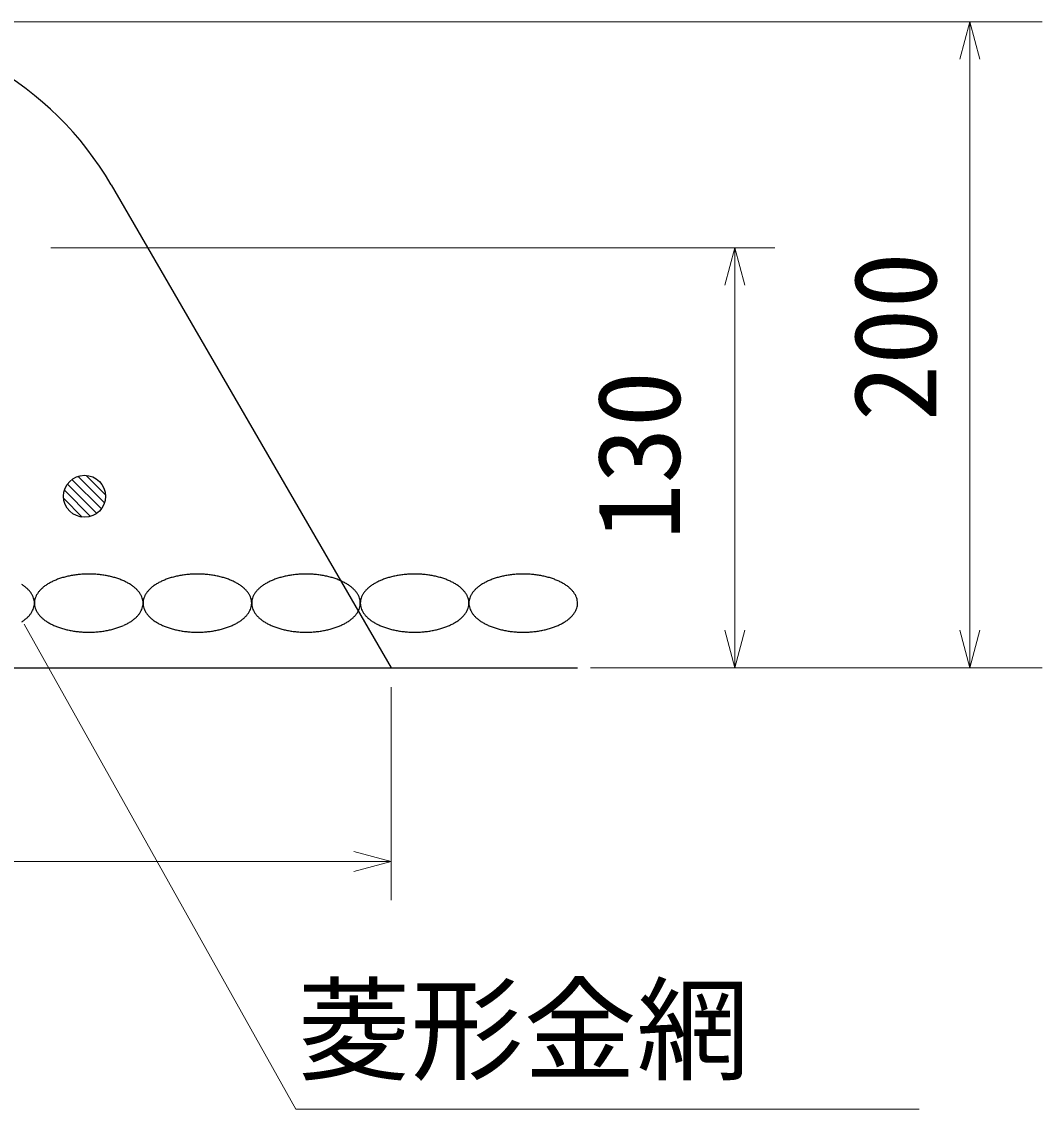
# Model space of a CAD drawing. Units: millimetres, scale not verified, with parts at other scales. Extents: x 500 to 20500, y 500 to 14350.
# Drawn here: x 7142 to 8722, y 3426 to 5109 of the extents above; entities that cross this region are included whole.
import ezdxf
from ezdxf.enums import TextEntityAlignment as Align

# ---------------------------------------------------------------- set-up
doc = ezdxf.new("R2010")
doc.units = ezdxf.units.MM
doc.header["$LTSCALE"] = 50
for name, color, linetype, lineweight in [('C-STR', 6, 'Continuous', 25), ('C-STR-DIM', 1, 'Continuous', 13), ('C-STR-HTXT', 1, 'Continuous', 13)]:
    doc.layers.add(name, color=color, linetype=linetype, lineweight=lineweight)
doc.styles.add('ＭＳ ゴシック', font='')
doc.styles.get('ＭＳ ゴシック').set_extended_font_data('MS Gothic')

msp = doc.modelspace()

# ---------------------------------------------------------------- linework, layer by layer
at = {"layer": 'C-STR', "color": 7}
for p, q in [((7280.57, 4856.79), (7714.28, 4109)), ((7219.86, 4400.44), (7265.34, 4354.96)), ((7270.17, 4364.28), (7229.17, 4405.27)), ((7271.68, 4376.91), (7241.8, 4406.79)), ((7208.18, 4383.84), (7248.73, 4343.29)), ((7258.2, 4347.96), (7212.85, 4393.31)), ((7235.81, 4342.07), (7206.96, 4370.91)), ((5647.92, 4109), (8002.72, 4109))]:
    msp.add_line(p, q, dxfattribs=at)
msp.add_circle((7239.28, 4374.38), 32.5, dxfattribs=at)
msp.add_arc((6840.57, 4598.92), 510, 30.37379, 149.62621, dxfattribs=at)
at = {"layer": 'C-STR', "color": 1}
for centre, radius, start, end in [((7227.77, 4163.18), 88, 114.15757, 118.0806), ((7232.68, 4152.08), 100.13, 110.52158, 114.12249), ((7236.84, 4140.81), 112.15, 107.15318, 110.49344), ((7240.17, 4129.87), 123.59, 103.99869, 107.13099), ((7242.64, 4119.79), 133.97, 101.01196, 103.98166), ((7244.31, 4111.07), 142.84, 98.15282, 100.99949), ((7245.27, 4104.16), 149.82, 95.38561, 98.14445), ((7245.71, 4099.42), 154.58, 92.67795, 95.38106), ((7245.82, 4097.09), 156.91, 89.99955, 92.67705), ((7245.82, 4097.31), 156.69, 87.32113, 90.00228), ((7245.97, 4100.05), 153.95, 84.61342, 87.32758), ((7246.48, 4105.17), 148.8, 81.84613, 84.62382), ((7247.55, 4112.41), 141.48, 78.98686, 81.86084), ((7249.35, 4121.39), 132.33, 75.99997, 79.00641), ((7251.96, 4131.65), 121.74, 72.84527, 76.02505), ((7255.43, 4142.68), 110.18, 69.47661, 72.87677), ((7259.72, 4153.96), 98.11, 65.84032, 69.51561), ((7264.74, 4164.97), 86, 61.87376, 65.88808), ((7395.97, 4163.18), 88, 114.15757, 118.0806), ((7400.88, 4152.08), 100.13, 110.52158, 114.12249), ((7405.04, 4140.81), 112.15, 107.15318, 110.49344), ((7408.37, 4129.87), 123.59, 103.99869, 107.13099), ((7410.84, 4119.79), 133.97, 101.01196, 103.98166), ((7412.51, 4111.07), 142.84, 98.15282, 100.99949), ((7413.47, 4104.16), 149.82, 95.38561, 98.14445), ((7413.91, 4099.42), 154.58, 92.67795, 95.38106), ((7414.01, 4097.09), 156.91, 89.99955, 92.67705), ((7414.02, 4097.31), 156.69, 87.32113, 90.00228), ((7414.17, 4100.05), 153.95, 84.61342, 87.32758), ((7414.68, 4105.17), 148.8, 81.84613, 84.62382), ((7415.75, 4112.41), 141.48, 78.98686, 81.86084), ((7417.55, 4121.39), 132.33, 75.99997, 79.00641), ((7420.16, 4131.65), 121.74, 72.84527, 76.02505), ((7423.63, 4142.68), 110.18, 69.47661, 72.87677), ((7427.92, 4153.96), 98.11, 65.84032, 69.51561), ((7432.94, 4164.97), 86, 61.87376, 65.88808), ((7564.17, 4163.18), 88, 114.15757, 118.0806), ((7569.08, 4152.08), 100.13, 110.52158, 114.12249), ((7573.24, 4140.81), 112.15, 107.15318, 110.49344), ((7576.57, 4129.87), 123.59, 103.99869, 107.13099), ((7579.04, 4119.79), 133.97, 101.01196, 103.98166), ((7580.71, 4111.07), 142.84, 98.15282, 100.99949), ((7581.67, 4104.16), 149.82, 95.38561, 98.14445), ((7582.11, 4099.42), 154.58, 92.67795, 95.38106), ((7582.21, 4097.09), 156.91, 89.99955, 92.67705), ((7582.22, 4097.31), 156.69, 87.32113, 90.00228), ((7582.37, 4100.05), 153.95, 84.61342, 87.32758), ((7582.88, 4105.17), 148.8, 81.84613, 84.62382), ((7583.95, 4112.41), 141.48, 78.98686, 81.86084), ((7585.74, 4121.39), 132.33, 75.99997, 79.00641), ((7588.36, 4131.65), 121.74, 72.84527, 76.02505), ((7591.83, 4142.68), 110.18, 69.47661, 72.87677), ((7596.12, 4153.96), 98.11, 65.84032, 69.51561), ((7601.14, 4164.97), 86, 61.87376, 65.88808), ((7732.37, 4163.18), 88, 114.15757, 118.0806), ((7737.28, 4152.08), 100.13, 110.52158, 114.12249), ((7741.44, 4140.81), 112.15, 107.15318, 110.49344), ((7744.77, 4129.87), 123.59, 103.99869, 107.13099), ((7747.24, 4119.79), 133.97, 101.01196, 103.98166), ((7748.91, 4111.07), 142.84, 98.15282, 100.99949), ((7749.87, 4104.16), 149.82, 95.38561, 98.14445), ((7750.31, 4099.42), 154.58, 92.67795, 95.38106), ((7750.41, 4097.09), 156.91, 89.99955, 92.67705), ((7750.42, 4097.31), 156.69, 87.32113, 90.00228), ((7750.57, 4100.05), 153.95, 84.61342, 87.32758), ((7751.08, 4105.17), 148.8, 81.84613, 84.62382), ((7752.15, 4112.41), 141.48, 78.98686, 81.86084), ((7753.94, 4121.39), 132.33, 75.99997, 79.00641), ((7756.56, 4131.65), 121.74, 72.84527, 76.02505), ((7760.03, 4142.68), 110.18, 69.47661, 72.87677), ((7764.32, 4153.96), 98.11, 65.84032, 69.51561), ((7769.34, 4164.97), 86, 61.87376, 65.88808), ((7900.57, 4163.18), 88, 114.15757, 118.0806), ((7905.48, 4152.08), 100.13, 110.52158, 114.12249), ((7909.64, 4140.81), 112.15, 107.15318, 110.49344), ((7912.97, 4129.87), 123.59, 103.99869, 107.13099), ((7915.44, 4119.79), 133.97, 101.01196, 103.98166), ((7917.11, 4111.07), 142.84, 98.15282, 100.99949), ((7918.07, 4104.16), 149.82, 95.38561, 98.14445), ((7918.51, 4099.42), 154.58, 92.67795, 95.38106), ((7918.61, 4097.09), 156.91, 89.99955, 92.67705), ((7918.62, 4097.31), 156.69, 87.32113, 90.00228), ((7918.77, 4100.05), 153.95, 84.61342, 87.32758), ((7919.28, 4105.17), 148.8, 81.84613, 84.62382), ((7920.35, 4112.41), 141.48, 78.98686, 81.86084), ((7922.14, 4121.39), 132.33, 75.99997, 79.00641), ((7924.76, 4131.65), 121.74, 72.84527, 76.02505), ((7928.23, 4142.68), 110.18, 69.47661, 72.87677), ((7932.52, 4153.96), 98.11, 65.84032, 69.51561), ((7937.54, 4164.97), 86, 61.87376, 65.88808), ((7108.06, 4184.44), 63.37, 52.64863, 57.57321), ((7114.09, 4192.22), 53.52, 47.21659, 52.7294), ((7119.95, 4198.44), 44.98, 41.11694, 47.30805), ((7125.34, 4203.06), 37.88, 34.27301, 41.21527), ((7198.94, 4202.4), 38.96, 138.88111, 145.63061), ((7204.44, 4197.51), 46.31, 132.78067, 138.79433), ((7210.34, 4191.03), 55.08, 127.34847, 132.70554), ((7216.38, 4183), 65.12, 122.49311, 127.28505), ((7222.27, 4173.61), 76.2, 118.12381, 122.44045), ((7270.32, 4175.26), 74.3, 57.50416, 61.93159), ((7276.26, 4184.44), 63.37, 52.64863, 57.57321), ((7282.29, 4192.22), 53.52, 47.21659, 52.7294), ((7288.15, 4198.44), 44.98, 41.11694, 47.30805), ((7293.54, 4203.06), 37.88, 34.27301, 41.21527), ((7367.14, 4202.4), 38.96, 138.88111, 145.63061), ((7372.64, 4197.51), 46.31, 132.78067, 138.79433), ((7378.54, 4191.03), 55.08, 127.34847, 132.70554), ((7384.58, 4183), 65.12, 122.49311, 127.28505), ((7390.47, 4173.61), 76.2, 118.12381, 122.44045), ((7438.52, 4175.26), 74.3, 57.50416, 61.93159), ((7444.46, 4184.44), 63.37, 52.64863, 57.57321), ((7450.49, 4192.22), 53.52, 47.21659, 52.7294), ((7456.35, 4198.44), 44.98, 41.11694, 47.30805), ((7461.74, 4203.06), 37.88, 34.27301, 41.21527), ((7535.34, 4202.4), 38.96, 138.88111, 145.63061), ((7540.84, 4197.51), 46.31, 132.78067, 138.79433), ((7546.74, 4191.03), 55.08, 127.34847, 132.70554), ((7552.78, 4183), 65.12, 122.49311, 127.28505), ((7558.67, 4173.61), 76.2, 118.12381, 122.44045), ((7606.72, 4175.26), 74.3, 57.50416, 61.93159), ((7612.66, 4184.44), 63.37, 52.64863, 57.57321), ((7618.69, 4192.22), 53.52, 47.21659, 52.7294), ((7624.55, 4198.44), 44.98, 41.11694, 47.30805), ((7629.94, 4203.06), 37.88, 34.27301, 41.21527), ((7703.54, 4202.4), 38.96, 138.88111, 145.63061), ((7709.04, 4197.51), 46.31, 132.78067, 138.79433), ((7714.94, 4191.03), 55.08, 127.34847, 132.70554), ((7720.98, 4183), 65.12, 122.49311, 127.28505), ((7726.87, 4173.61), 76.2, 118.12381, 122.44045), ((7774.92, 4175.26), 74.3, 57.50416, 61.93159), ((7780.86, 4184.44), 63.37, 52.64863, 57.57321), ((7786.89, 4192.22), 53.52, 47.21659, 52.7294), ((7792.75, 4198.44), 44.98, 41.11694, 47.30805), ((7798.14, 4203.06), 37.88, 34.27301, 41.21527), ((7871.74, 4202.4), 38.96, 138.88111, 145.63061), ((7877.24, 4197.51), 46.31, 132.78067, 138.79433), ((7883.14, 4191.03), 55.08, 127.34847, 132.70554), ((7889.18, 4183), 65.12, 122.49311, 127.28505), ((7895.07, 4173.61), 76.2, 118.12381, 122.44045), ((7943.12, 4175.26), 74.3, 57.50416, 61.93159), ((7949.06, 4184.44), 63.37, 52.64863, 57.57321), ((7955.09, 4192.22), 53.52, 47.21659, 52.7294), ((7960.95, 4198.44), 44.98, 41.11694, 47.30805), ((7966.34, 4203.06), 37.88, 34.27301, 41.21527), ((7130.01, 4206.18), 32.27, 26.64796, 34.37019), ((7133.71, 4207.99), 28.15, 18.27941, 26.73127), ((7136.25, 4208.8), 25.48, 9.31198, 18.33344), ((7137.38, 4209.01), 24.34, 350.69772, 359.97257), ((7137.5, 4209), 24.22, 0.00552, 9.32419), ((7186.05, 4208.99), 24.34, 170.69772, 179.97257), ((7185.94, 4209), 24.22, 180.00552, 189.32419), ((7187.52, 4208.72), 25.83, 161.727, 170.62758), ((7190.26, 4207.76), 28.73, 153.35475, 161.63457), ((7194.14, 4205.75), 33.1, 145.72681, 153.25504), ((7298.21, 4206.18), 32.27, 26.64796, 34.37019), ((7301.91, 4207.99), 28.15, 18.27941, 26.73127), ((7304.45, 4208.8), 25.48, 9.31198, 18.33344), ((7305.58, 4209.01), 24.34, 350.69772, 359.97257), ((7305.7, 4209), 24.22, 0.00552, 9.32419), ((7354.25, 4208.99), 24.34, 170.69772, 179.97257), ((7354.14, 4209), 24.22, 180.00552, 189.32419), ((7355.72, 4208.72), 25.83, 161.727, 170.62758), ((7358.46, 4207.76), 28.73, 153.35475, 161.63457), ((7362.34, 4205.75), 33.1, 145.72681, 153.25504), ((7466.41, 4206.18), 32.27, 26.64796, 34.37019), ((7470.11, 4207.99), 28.15, 18.27941, 26.73127), ((7472.65, 4208.8), 25.48, 9.31198, 18.33344), ((7473.89, 4209), 24.22, 0.00552, 9.32419), ((7473.78, 4209.01), 24.34, 350.69772, 359.97257), ((7522.45, 4208.99), 24.34, 170.69772, 179.97257), ((7522.34, 4209), 24.22, 180.00552, 189.32419), ((7523.92, 4208.72), 25.83, 161.727, 170.62758), ((7526.66, 4207.76), 28.73, 153.35475, 161.63457), ((7530.54, 4205.75), 33.1, 145.72681, 153.25504), ((7634.61, 4206.18), 32.27, 26.64796, 34.37019), ((7638.31, 4207.99), 28.15, 18.27941, 26.73127), ((7640.85, 4208.8), 25.48, 9.31198, 18.33344), ((7642.09, 4209), 24.22, 0.00552, 9.32419), ((7641.98, 4209.01), 24.34, 350.69772, 359.97257), ((7690.65, 4208.99), 24.34, 170.69772, 179.97257), ((7690.54, 4209), 24.22, 180.00552, 189.32419), ((7692.12, 4208.72), 25.83, 161.727, 170.62758), ((7694.86, 4207.76), 28.73, 153.35475, 161.63457), ((7698.74, 4205.75), 33.1, 145.72681, 153.25504), ((7802.81, 4206.18), 32.27, 26.64796, 34.37019), ((7806.51, 4207.99), 28.15, 18.27941, 26.73127), ((7809.05, 4208.8), 25.48, 9.31198, 18.33344), ((7810.29, 4209), 24.22, 0.00552, 9.32419), ((7810.18, 4209.01), 24.34, 350.69772, 359.97257), ((7858.85, 4208.99), 24.34, 170.69772, 179.97257), ((7858.74, 4209), 24.22, 180.00552, 189.32419), ((7860.32, 4208.72), 25.83, 161.727, 170.62758), ((7863.06, 4207.76), 28.73, 153.35475, 161.63457), ((7866.94, 4205.75), 33.1, 145.7268, 153.25504), ((7971.01, 4206.18), 32.27, 26.64796, 34.37019), ((7974.71, 4207.99), 28.15, 18.27941, 26.73127), ((7977.25, 4208.8), 25.48, 9.31198, 18.33344), ((7978.49, 4209), 24.22, 0.00552, 9.32419), ((7978.38, 4209.01), 24.34, 350.69772, 359.97257), ((7124.49, 4215.6), 38.96, 318.88111, 325.63061), ((7129.29, 4212.25), 33.1, 325.7268, 333.25504), ((7133.17, 4210.24), 28.73, 333.35475, 341.63457), ((7135.91, 4209.28), 25.83, 341.727, 350.62758), ((7187.18, 4209.2), 25.48, 189.31198, 198.33344), ((7189.72, 4210.02), 28.15, 198.27941, 206.73127), ((7193.42, 4211.83), 32.27, 206.64796, 214.37019), ((7198.09, 4214.94), 37.88, 214.27301, 221.21527), ((7292.69, 4215.6), 38.96, 318.88111, 325.63061), ((7297.49, 4212.25), 33.1, 325.72681, 333.25504), ((7301.37, 4210.24), 28.73, 333.35475, 341.63457), ((7304.11, 4209.28), 25.83, 341.727, 350.62758), ((7355.38, 4209.2), 25.48, 189.31198, 198.33344), ((7357.92, 4210.02), 28.15, 198.27941, 206.73127), ((7361.62, 4211.83), 32.27, 206.64796, 214.37019), ((7366.29, 4214.94), 37.88, 214.27301, 221.21527), ((7460.89, 4215.6), 38.96, 318.88111, 325.63061), ((7465.69, 4212.25), 33.1, 325.72681, 333.25504), ((7469.57, 4210.24), 28.73, 333.35475, 341.63457), ((7472.31, 4209.28), 25.83, 341.727, 350.62758), ((7523.58, 4209.2), 25.48, 189.31198, 198.33344), ((7526.12, 4210.02), 28.15, 198.27941, 206.73127), ((7529.82, 4211.83), 32.27, 206.64796, 214.37019), ((7534.49, 4214.94), 37.88, 214.27301, 221.21527), ((7629.09, 4215.6), 38.96, 318.88111, 325.63061), ((7633.89, 4212.25), 33.1, 325.72681, 333.25504), ((7637.77, 4210.24), 28.73, 333.35475, 341.63457), ((7640.51, 4209.28), 25.83, 341.727, 350.62758), ((7691.78, 4209.2), 25.48, 189.31198, 198.33344), ((7694.32, 4210.02), 28.15, 198.27941, 206.73127), ((7698.02, 4211.83), 32.27, 206.64796, 214.37019), ((7702.69, 4214.94), 37.88, 214.27301, 221.21527), ((7797.29, 4215.6), 38.96, 318.88111, 325.63061), ((7802.09, 4212.25), 33.1, 325.7268, 333.25504), ((7805.97, 4210.24), 28.73, 333.35475, 341.63457), ((7808.71, 4209.28), 25.83, 341.727, 350.62758), ((7859.98, 4209.2), 25.48, 189.31198, 198.33344), ((7862.52, 4210.02), 28.15, 198.27941, 206.73127), ((7866.22, 4211.83), 32.27, 206.64796, 214.37019), ((7870.89, 4214.94), 37.88, 214.27301, 221.21527), ((7965.49, 4215.6), 38.96, 318.88111, 325.63061), ((7970.29, 4212.25), 33.1, 325.72681, 333.25504), ((7974.17, 4210.24), 28.73, 333.35475, 341.63457), ((7976.91, 4209.28), 25.83, 341.727, 350.62758), ((7107.06, 4235), 65.12, 302.49311, 307.28505), ((7113.09, 4226.98), 55.08, 307.34847, 312.70554), ((7119, 4220.49), 46.31, 312.78067, 318.79433), ((7203.48, 4219.56), 44.98, 221.11694, 227.30805), ((7209.34, 4225.78), 53.52, 227.21659, 232.7294), ((7215.37, 4233.56), 63.37, 232.64863, 237.57321), ((7221.31, 4242.74), 74.3, 237.50416, 241.93159), ((7226.89, 4253.03), 86, 241.87376, 245.88808), ((7263.86, 4254.83), 88, 294.15757, 298.0806), ((7269.36, 4244.39), 76.2, 298.12381, 302.44045), ((7275.26, 4235), 65.12, 302.49311, 307.28505), ((7281.29, 4226.98), 55.08, 307.34847, 312.70554), ((7287.2, 4220.49), 46.31, 312.78067, 318.79433), ((7371.68, 4219.56), 44.98, 221.11694, 227.30805), ((7377.54, 4225.78), 53.52, 227.21659, 232.7294), ((7383.57, 4233.56), 63.37, 232.64863, 237.57321), ((7389.51, 4242.74), 74.3, 237.50416, 241.93159), ((7395.09, 4253.03), 86, 241.87376, 245.88808), ((7432.06, 4254.83), 88, 294.15757, 298.0806), ((7437.56, 4244.39), 76.2, 298.1238, 302.44045), ((7443.46, 4235), 65.12, 302.49311, 307.28505), ((7449.49, 4226.98), 55.08, 307.34847, 312.70554), ((7455.4, 4220.49), 46.31, 312.78067, 318.79433), ((7539.88, 4219.56), 44.98, 221.11694, 227.30805), ((7545.74, 4225.78), 53.52, 227.21659, 232.7294), ((7551.77, 4233.56), 63.37, 232.64863, 237.57321), ((7557.71, 4242.74), 74.3, 237.50416, 241.93159), ((7563.29, 4253.03), 86, 241.87376, 245.88808), ((7600.26, 4254.83), 88, 294.15757, 298.0806), ((7605.76, 4244.39), 76.2, 298.12381, 302.44045), ((7611.66, 4235), 65.12, 302.49311, 307.28505), ((7617.69, 4226.98), 55.08, 307.34847, 312.70554), ((7623.6, 4220.49), 46.31, 312.78067, 318.79433), ((7708.08, 4219.56), 44.98, 221.11694, 227.30805), ((7713.94, 4225.78), 53.52, 227.21659, 232.7294), ((7719.97, 4233.56), 63.37, 232.64863, 237.57321), ((7725.91, 4242.74), 74.3, 237.50416, 241.93159), ((7731.49, 4253.03), 86, 241.87376, 245.88808), ((7768.46, 4254.83), 88, 294.15757, 298.0806), ((7773.96, 4244.39), 76.2, 298.12381, 302.44045), ((7779.86, 4235), 65.12, 302.49311, 307.28505), ((7785.89, 4226.98), 55.08, 307.34847, 312.70554), ((7791.8, 4220.49), 46.31, 312.78067, 318.79433), ((7876.28, 4219.56), 44.98, 221.11694, 227.30805), ((7882.14, 4225.78), 53.52, 227.21659, 232.7294), ((7888.17, 4233.56), 63.37, 232.64863, 237.57321), ((7894.11, 4242.74), 74.3, 237.50416, 241.93159), ((7899.69, 4253.03), 86, 241.87376, 245.88808), ((7936.66, 4254.83), 88, 294.15757, 298.0806), ((7942.16, 4244.39), 76.2, 298.12381, 302.44045), ((7948.06, 4235), 65.12, 302.49311, 307.28505), ((7954.09, 4226.98), 55.08, 307.34847, 312.70554), ((7960, 4220.49), 46.31, 312.78067, 318.79433), ((7231.91, 4264.04), 98.11, 245.84032, 249.51561), ((7236.21, 4275.32), 110.18, 249.47661, 252.87677), ((7239.67, 4286.36), 121.74, 252.84527, 256.02505), ((7242.29, 4296.61), 132.33, 255.99997, 259.00641), ((7244.08, 4305.59), 141.48, 258.98686, 261.86084), ((7245.15, 4312.83), 148.8, 261.84613, 264.62382), ((7245.66, 4317.95), 153.95, 264.61342, 267.32758), ((7245.81, 4320.69), 156.69, 267.32113, 270.00228), ((7245.82, 4320.91), 156.91, 269.99955, 272.67705), ((7245.92, 4318.58), 154.58, 272.67795, 275.38106), ((7246.36, 4313.84), 149.82, 275.38561, 278.14445), ((7247.33, 4306.93), 142.84, 278.15282, 280.99949), ((7248.99, 4298.21), 133.97, 281.01196, 283.98166), ((7251.46, 4288.13), 123.59, 283.99869, 287.13099), ((7254.79, 4277.19), 112.15, 287.15318, 290.49344), ((7258.95, 4265.92), 100.13, 290.52158, 294.12249), ((7400.11, 4264.04), 98.11, 245.84032, 249.51561), ((7404.41, 4275.32), 110.18, 249.47661, 252.87677), ((7407.87, 4286.36), 121.74, 252.84527, 256.02505), ((7410.49, 4296.61), 132.33, 255.99997, 259.00641), ((7412.28, 4305.59), 141.48, 258.98686, 261.86084), ((7413.35, 4312.83), 148.8, 261.84613, 264.62382), ((7413.86, 4317.95), 153.95, 264.61342, 267.32758), ((7414.01, 4320.69), 156.69, 267.32113, 270.00228), ((7414.02, 4320.91), 156.91, 269.99955, 272.67705), ((7414.12, 4318.58), 154.58, 272.67795, 275.38106), ((7414.56, 4313.84), 149.82, 275.38561, 278.14445), ((7415.53, 4306.93), 142.84, 278.15282, 280.99949), ((7417.19, 4298.21), 133.97, 281.01196, 283.98166), ((7419.66, 4288.13), 123.59, 283.99869, 287.13099), ((7422.99, 4277.19), 112.15, 287.15318, 290.49344), ((7427.15, 4265.92), 100.13, 290.52158, 294.12249), ((7568.31, 4264.04), 98.11, 245.84032, 249.51561), ((7572.61, 4275.32), 110.18, 249.47661, 252.87677), ((7576.07, 4286.36), 121.74, 252.84527, 256.02505), ((7578.69, 4296.61), 132.33, 255.99997, 259.00641), ((7580.48, 4305.59), 141.48, 258.98686, 261.86084), ((7581.55, 4312.83), 148.8, 261.84613, 264.62382), ((7582.06, 4317.95), 153.95, 264.61342, 267.32758), ((7582.21, 4320.69), 156.69, 267.32113, 270.00228), ((7582.22, 4320.91), 156.91, 269.99955, 272.67705), ((7582.32, 4318.58), 154.58, 272.67795, 275.38106), ((7582.76, 4313.84), 149.82, 275.38561, 278.14445), ((7583.73, 4306.93), 142.84, 278.15282, 280.99949), ((7585.39, 4298.21), 133.97, 281.01196, 283.98166), ((7587.86, 4288.13), 123.59, 283.99869, 287.13099), ((7591.19, 4277.19), 112.15, 287.15318, 290.49344), ((7595.35, 4265.92), 100.13, 290.52158, 294.12249), ((7736.51, 4264.04), 98.11, 245.84032, 249.51561), ((7740.81, 4275.32), 110.18, 249.47661, 252.87677), ((7744.27, 4286.36), 121.74, 252.84527, 256.02505), ((7746.89, 4296.61), 132.33, 255.99997, 259.00641), ((7748.68, 4305.59), 141.48, 258.98686, 261.86084), ((7749.75, 4312.83), 148.8, 261.84613, 264.62382), ((7750.26, 4317.95), 153.95, 264.61342, 267.32758), ((7750.41, 4320.69), 156.69, 267.32113, 270.00228), ((7750.42, 4320.91), 156.91, 269.99955, 272.67705), ((7750.52, 4318.58), 154.58, 272.67795, 275.38106), ((7750.96, 4313.84), 149.82, 275.38561, 278.14445), ((7751.93, 4306.93), 142.84, 278.15282, 280.99949), ((7753.59, 4298.21), 133.97, 281.01196, 283.98166), ((7756.06, 4288.13), 123.59, 283.99869, 287.13099), ((7759.39, 4277.19), 112.15, 287.15318, 290.49344), ((7763.55, 4265.92), 100.13, 290.52158, 294.12249), ((7904.71, 4264.04), 98.11, 245.84032, 249.51561), ((7909.01, 4275.32), 110.18, 249.47661, 252.87677), ((7912.47, 4286.36), 121.74, 252.84527, 256.02505), ((7915.09, 4296.61), 132.33, 255.99997, 259.00641), ((7916.88, 4305.59), 141.48, 258.98686, 261.86084), ((7917.95, 4312.83), 148.8, 261.84613, 264.62382), ((7918.46, 4317.95), 153.95, 264.61342, 267.32758), ((7918.61, 4320.69), 156.69, 267.32113, 270.00228), ((7918.62, 4320.91), 156.91, 269.99955, 272.67705), ((7918.72, 4318.58), 154.58, 272.67795, 275.38106), ((7919.16, 4313.84), 149.82, 275.38561, 278.14445), ((7920.13, 4306.93), 142.84, 278.15282, 280.99949), ((7921.79, 4298.21), 133.97, 281.01196, 283.98166), ((7924.26, 4288.13), 123.59, 283.99869, 287.13099), ((7927.59, 4277.19), 112.15, 287.15318, 290.49344), ((7931.75, 4265.92), 100.13, 290.52158, 294.12249)]:
    msp.add_arc(centre, radius, start, end, dxfattribs=at)
at = {"layer": 'C-STR-DIM'}
for p, q in [((6977.05, 5109), (8722.35, 5109)), ((8610.06, 5109), (8594.53, 5051.05)), ((8610.06, 4109), (8610.06, 5109)), ((8610.06, 5109), (8625.58, 5051.05)), ((8610.06, 4109), (8610.06, 5109)), ((7187.2, 4759), (8308.15, 4759)), ((8246.5, 4759), (8230.97, 4701.05)), ((8246.5, 4759), (8262.02, 4701.05)), ((8246.5, 4109), (8246.5, 4759)), ((8246.5, 4109), (8230.97, 4166.96)), ((8246.5, 4109), (8262.02, 4166.96)), ((8610.06, 4109), (8594.53, 4166.96)), ((8610.06, 4109), (8625.58, 4166.96)), ((8022.72, 4109), (8722.35, 4109)), ((8022.72, 4109), (8392.72, 4109)), ((7714.28, 4079), (7714.28, 3749)), ((7714.28, 3809), (7656.32, 3824.53)), ((5964.28, 3809), (7714.28, 3809)), ((7714.28, 3809), (7656.32, 3793.47))]:
    msp.add_line(p, q, dxfattribs=at)
at = {"layer": 'C-STR-HTXT'}
msp.add_lwpolyline([(7145.68, 4176.2), (7566.51, 3425.52), (8531.72, 3425.52)], dxfattribs=at)

# ---------------------------------------------------------------- texts
at = {"layer": 'C-STR-DIM', "color": 7, "style": 'ＭＳ ゴシック'}
for s, p in [('200', (8596.71, 4490.58)), ('130', (8199.79, 4306.74))]:
    msp.add_text(s, height=128.3, rotation=90, dxfattribs=at).set_placement(p, align=Align.BOTTOM_LEFT)
at = {"layer": 'C-STR-HTXT', "color": 7, "style": 'ＭＳ ゴシック'}
msp.add_text('菱形金網', height=128.3, dxfattribs=at).set_placement((7569.22, 3445.97), align=Align.BOTTOM_LEFT)

doc.saveas('drawing.dxf')
